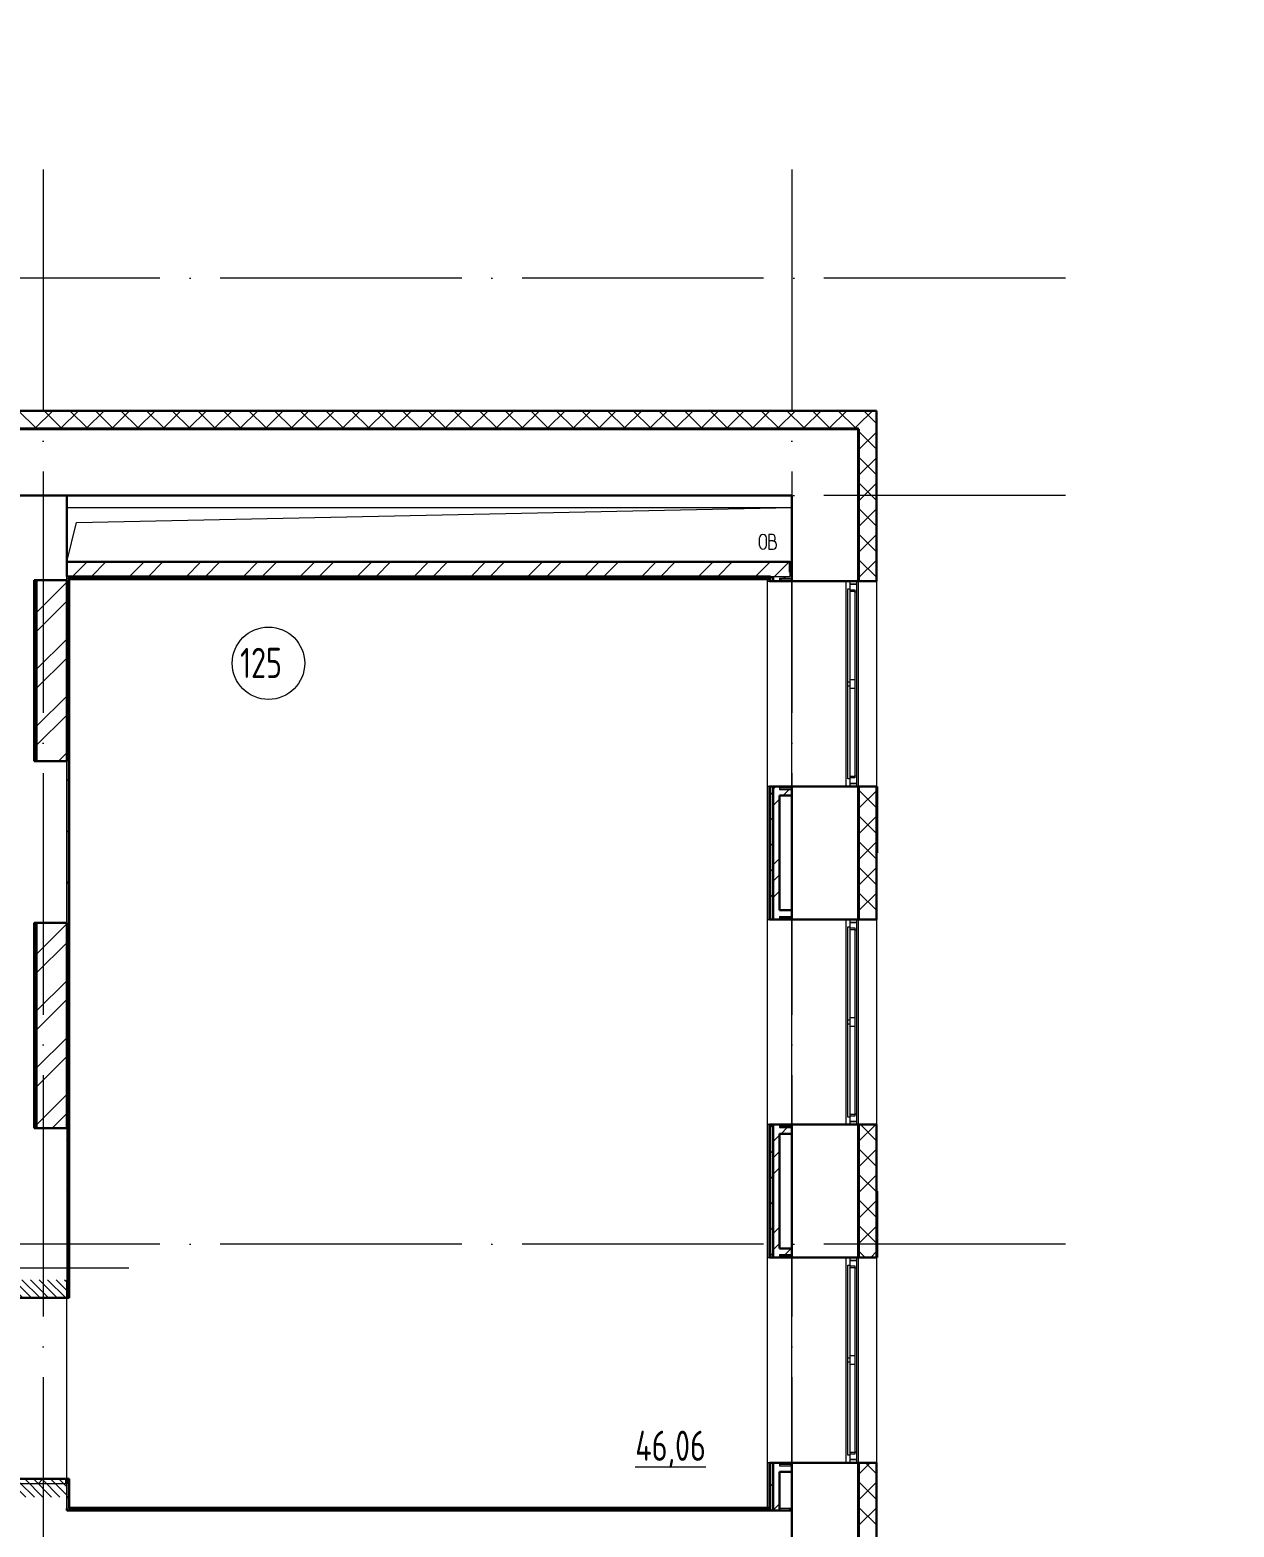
# Model space of a CAD drawing. Header units: millimetres. Extents: x -421858 to 614926, y -468665 to 141641.
# Drawn here: x -4168 to 5806, y -13885 to -1486 of the extents above; entities that cross this region are included whole.
import ezdxf

# ---------------------------------------------------------------- set-up
doc = ezdxf.new("R2010")
doc.units = ezdxf.units.MM
doc.linetypes.add('ADSK_Линия сетки', pattern=[25, 20, -2.5, 0, -2.5])
doc.linetypes.add('ADSK_Штриховая_ш2 п1_5', pattern=[4.5, 3, -1.5])
for name, color, linetype, lineweight in [('_ Окна', 7, 'Continuous', 9), ('A-_ANOTTEXT_T', 7, 'Continuous', 9), ('Двери', 252, 'Continuous', 9), ('Линии', 252, 'Continuous', 9), ('Марки помещений', 252, 'Continuous', 20), ('Ограждение', 252, 'Continuous', 9), ('Окна', 252, 'Continuous', 9), ('Оси', 252, 'Continuous', 9), ('Сантехника', 252, 'Continuous', 9), ('Стены внутренние', 7, 'Continuous', 18), ('Стены наружные', 7, 'Continuous', 18), ('Стены штриховка', 252, 'Continuous', 9)]:
    doc.layers.add(name, color=color, linetype=linetype, lineweight=lineweight)
doc.styles.add('GOST 2.304 type A_1', font='', dxfattribs={"height": 350})
doc.styles.add('GOST Common_3', font='', dxfattribs={"height": 3.5})
doc.styles.get('GOST 2.304 type A_1').set_extended_font_data('GOST 2.304 type A')
doc.styles.get('GOST Common_3').set_extended_font_data('GOST 2.304 type A')

# ---------------------------------------------------------------- blocks, each defined once
blk = doc.blocks.new('1 этаж')
at = {"layer": 'Двери', "lineweight": 18, "true_color": 0x636466}
h = blk.add_hatch(dxfattribs=at)
h.set_pattern_fill('FP_2', color=251, angle=90, style=0, pattern_type=2)
h.set_pattern_definition([(135, (-4057.8, -12861.73), (-35.3553, -35.3553), [])])
h.paths.add_polyline_path([(-4253, -13637), (-3863, -13637), (-3863, -13487), (-4253, -13487), (-4253, -13611)])
h.paths.add_polyline_path([(-4253, -11987), (-3863, -11987), (-3863, -11837), (-4253, -11837)])
at = {"color": 251, "lineweight": 18, "true_color": 0x636466}
for p, q in [((-3863, -5442), (2142, -5442)), ((-3781, -5564), (2142, -5442)), ((-3863, -5892), (-3781, -5564)), ((1875, -5756), (1875, -5693)), ((1932, -5756), (1932, -5693)), ((1982, -5665), (1952, -5665)), ((1952, -5665), (1952, -5785)), ((2006, -5698), (2006, -5688)), ((1986, -5718), (1952, -5718)), ((1952, -5785), (1989, -5785)), ((2016, -5758), (2016, -5748))]:
    blk.add_line(p, q, dxfattribs=at)
for centre, radius, start, end in [((1904, -5693), 28.7, 0, 180), ((1982, -5688), 23.3, 0, 90), ((1986, -5698), 20, 270, 0), ((1904, -5756), 28.7, 180, 0), ((1986, -5748), 30, 0, 90), ((1989, -5758), 26.7, 270, 0)]:
    blk.add_arc(centre, radius, start, end, dxfattribs=at)
at = {"layer": '_ Окна', "color": 251, "true_color": 0x636466}
for p, q in [((2624, -6052), (2624, -6077)), ((2682, -6077), (2682, -6052)), ((2624, -6077), (2682, -6077)), ((2624, -7727), (2624, -7752)), ((2682, -7727), (2624, -7727)), ((2682, -7752), (2682, -7727)), ((2624, -8852), (2624, -8877)), ((2624, -8877), (2682, -8877)), ((2682, -8877), (2682, -8852)), ((2624, -10527), (2624, -10552)), ((2682, -10527), (2624, -10527)), ((2682, -10552), (2682, -10527)), ((2624, -11652), (2624, -11677)), ((2682, -11677), (2682, -11652)), ((2624, -11677), (2682, -11677)), ((2624, -13327), (2624, -13352)), ((2682, -13327), (2624, -13327)), ((2682, -13352), (2682, -13327))]:
    blk.add_line(p, q, dxfattribs=at)
at = {"layer": '_ Окна', "color": 251, "lineweight": 18, "true_color": 0x636466}
for p, q in [((2682, -6077), (2624, -6077)), ((2624, -6077), (2624, -6115)), ((2624, -6123), (2665, -6123)), ((2665, -6123), (2665, -6135)), ((2665, -6141), (2682, -6136)), ((2682, -6136), (2682, -6077)), ((2665, -7681), (2624, -7681)), ((2682, -7667), (2665, -7663)), ((2665, -7669), (2665, -7681)), ((2682, -7727), (2682, -7667)), ((2624, -7689), (2624, -7727)), ((2624, -7727), (2682, -7727)), ((2682, -8877), (2624, -8877)), ((2624, -8877), (2624, -8915)), ((2624, -8923), (2665, -8923)), ((2665, -8923), (2665, -8935)), ((2682, -8936), (2682, -8877)), ((2665, -8941), (2682, -8936)), ((2665, -10481), (2624, -10481)), ((2624, -10489), (2624, -10527)), ((2624, -10527), (2682, -10527)), ((2682, -10467), (2665, -10463)), ((2665, -10469), (2665, -10481)), ((2682, -10527), (2682, -10467)), ((2682, -11677), (2624, -11677)), ((2624, -11677), (2624, -11715)), ((2624, -11723), (2665, -11723)), ((2665, -11723), (2665, -11735)), ((2665, -11741), (2682, -11736)), ((2682, -11736), (2682, -11677)), ((2682, -13267), (2665, -13263)), ((2682, -13327), (2682, -13267)), ((2665, -13281), (2624, -13281)), ((2624, -13289), (2624, -13327)), ((2624, -13327), (2682, -13327)), ((2665, -13269), (2665, -13281))]:
    blk.add_line(p, q, dxfattribs=at)
at = {"layer": 'Двери', "color": 251, "linetype": 'ADSK_Штриховая_ш2 п1_5', "true_color": 0x636466}
for p, q in [((-3863, -11987), (-3863, -11837)), ((-4253, -11987), (-3863, -11987)), ((-3863, -13487), (-4253, -13487)), ((-3863, -13637), (-3863, -13487))]:
    blk.add_line(p, q, dxfattribs=at)
at = {"layer": 'Линии', "color": 251, "lineweight": 18, "ltscale": 100, "true_color": 0x636466}
blk.add_line((-9068, -11737), (-3348, -11737), dxfattribs=at)
at = {"layer": 'Марки помещений', "color": 251, "true_color": 0x636466}
blk.add_circle((-2192, -6731), 300, dxfattribs=at)
at = {"layer": 'Ограждение', "color": 251, "true_color": 0x636466}
for p, q in [((-3843, -6032), (-3838, -6037)), ((-3838, -6037), (1942, -6037)), ((-3838, -11977), (-3838, -6037)), ((1942, -13727), (1942, -6032)), ((1942, -6052), (1957, -6052)), ((1942, -7752), (1942, -6052)), ((2142, -7752), (2142, -6052)), ((2592, -7752), (2592, -6052)), ((1957, -7752), (1942, -7752)), ((1942, -8852), (1957, -8852)), ((1942, -10552), (1942, -8852)), ((2142, -10552), (2142, -8852)), ((2592, -10552), (2592, -8852)), ((1957, -10552), (1942, -10552)), ((1942, -11652), (1957, -11652)), ((1942, -13352), (1942, -11652)), ((2142, -13352), (2142, -11652)), ((2592, -13352), (2592, -11652)), ((-3838, -11977), (-3843, -11977)), ((1957, -13352), (1942, -13352)), ((-3843, -13497), (-3838, -13497)), ((-3838, -13722), (-3838, -13497)), ((-3838, -13722), (-3843, -13727)), ((1942, -13722), (-3838, -13722)), ((2142, -13732), (2042, -13732))]:
    blk.add_line(p, q, dxfattribs=at)
at = {"layer": 'Окна', "color": 251, "true_color": 0x636466}
for p, q in [((2607, -6115), (2624, -6115)), ((2607, -6887), (2607, -6115)), ((2624, -6115), (2624, -6887)), ((2624, -6135), (2665, -6135)), ((2665, -6135), (2665, -6867)), ((2682, -7667), (2682, -6136)), ((2607, -6917), (2607, -6887)), ((2624, -6887), (2607, -6887)), ((2607, -6917), (2624, -6917)), ((2607, -7689), (2607, -6917)), ((2665, -6867), (2624, -6867)), ((2624, -6887), (2624, -6917)), ((2624, -6917), (2624, -7689)), ((2624, -6937), (2665, -6937)), ((2665, -6867), (2665, -6937)), ((2665, -6937), (2665, -7669)), ((2665, -7669), (2624, -7669)), ((2624, -7689), (2607, -7689)), ((2607, -8915), (2624, -8915)), ((2607, -9687), (2607, -8915)), ((2624, -8915), (2624, -9687)), ((2624, -8935), (2665, -8935)), ((2665, -8935), (2665, -9667)), ((2682, -10467), (2682, -8936)), ((2665, -9667), (2624, -9667)), ((2665, -9667), (2665, -9737)), ((2607, -9717), (2607, -9687)), ((2624, -9687), (2607, -9687)), ((2607, -9717), (2624, -9717)), ((2607, -10489), (2607, -9717)), ((2624, -9687), (2624, -9717)), ((2624, -9717), (2624, -10489)), ((2624, -9737), (2665, -9737)), ((2665, -9737), (2665, -10469)), ((2624, -10489), (2607, -10489)), ((2665, -10469), (2624, -10469)), ((2607, -11715), (2624, -11715)), ((2607, -12487), (2607, -11715)), ((2624, -11715), (2624, -12487)), ((2624, -11735), (2665, -11735)), ((2665, -11735), (2665, -12467)), ((2682, -13267), (2682, -11736)), ((2607, -12517), (2607, -12487)), ((2624, -12487), (2607, -12487)), ((2607, -12517), (2624, -12517)), ((2607, -13289), (2607, -12517)), ((2665, -12467), (2624, -12467)), ((2624, -12487), (2624, -12517)), ((2624, -12517), (2624, -13289)), ((2665, -12467), (2665, -12537)), ((2624, -12537), (2665, -12537)), ((2665, -12537), (2665, -13269)), ((2624, -13289), (2607, -13289)), ((2665, -13269), (2624, -13269))]:
    blk.add_line(p, q, dxfattribs=at)
at = {"layer": 'Оси', "color": 251, "linetype": 'ADSK_Линия сетки', "ltscale": 100, "true_color": 0x636466}
for p, q in [((-4058, -2642), (-4058, -33768)), ((2142, -2642), (2142, -33768)), ((4409, -3542), (-72530, -3542)), ((4409, -5342), (-72530, -5342)), ((4409, -11542), (-72530, -11542))]:
    blk.add_line(p, q, dxfattribs=at)
at = {"layer": 'Сантехника', "color": 251, "lineweight": 9, "true_color": 0x636466}
for radius, start, end in [(55, 58.1206, 81.0151), (42.7, 47.783, 75), (42.7, 285, 312.217), (55, 278.9849, 301.8794)]:
    blk.add_arc((-4141, -9015), radius, start, end, dxfattribs=at)
at = {"layer": 'Стены внутренние', "color": 251, "lineweight": 30, "true_color": 0x636466}
for p, q in [((2844, -4640), (-4508, -4640)), ((2844, -6052), (2844, -4640)), ((2692, -4792), (-4508, -4792)), ((2692, -6052), (2692, -4792)), ((2142, -5342), (-4253, -5342)), ((-3863, -5892), (-3863, -5342)), ((2142, -5342), (2142, -5977)), ((-4133, -6042), (-3863, -6042)), ((-4133, -7542), (-4133, -6042)), ((2142, -6052), (2692, -6052)), ((2702, -6052), (2844, -6052)), ((-3863, -7542), (-4133, -7542)), ((2692, -7752), (2142, -7752)), ((2692, -8852), (2692, -7752)), ((2844, -7752), (2702, -7752)), ((2844, -8852), (2844, -7752)), ((2142, -7827), (2142, -8777)), ((-4133, -8882), (-3863, -8882)), ((-4133, -10582), (-4133, -8882)), ((2142, -8852), (2692, -8852)), ((2702, -8852), (2844, -8852)), ((-3863, -10582), (-4133, -10582)), ((2692, -10552), (2142, -10552)), ((2142, -10627), (2142, -11577)), ((2692, -11652), (2692, -10552)), ((2844, -10552), (2702, -10552)), ((2844, -11652), (2844, -10552)), ((2142, -11652), (2692, -11652)), ((2702, -11652), (2844, -11652)), ((-4253, -11987), (-3863, -11987)), ((2692, -13352), (2142, -13352)), ((2692, -20692), (2692, -13352)), ((2844, -13352), (2702, -13352)), ((2844, -20844), (2844, -13352)), ((2142, -13427), (2142, -14352)), ((-3863, -13527), (-3868, -13527)), ((-3863, -13747), (-3863, -13732)), ((2142, -13747), (2042, -13747))]:
    blk.add_line(p, q, dxfattribs=at)
at = {"layer": 'Стены внутренние', "color": 251, "linetype": 'Continuous', "lineweight": 9, "true_color": 0x636466}
for p, q in [((-4120, -4782), (-4260, -4642)), ((-4121, -4782), (-3981, -4642)), ((-3908, -4782), (-4048, -4642)), ((-3909, -4782), (-3769, -4642)), ((-3695, -4782), (-3835, -4642)), ((-3746, -4642), (-3747, -4640)), ((-3697, -4782), (-3557, -4642)), ((-3483, -4782), (-3623, -4642)), ((-3485, -4782), (-3345, -4642)), ((-3271, -4782), (-3411, -4642)), ((-3273, -4782), (-3133, -4642)), ((-3059, -4782), (-3199, -4642)), ((-3060, -4782), (-2920, -4642)), ((-2847, -4782), (-2987, -4642)), ((-2848, -4782), (-2708, -4642)), ((-2635, -4782), (-2775, -4642)), ((-2773, -4640), (-2774, -4642)), ((-2690, -4642), (-2691, -4640)), ((-2636, -4782), (-2496, -4642)), ((-2423, -4782), (-2563, -4642)), ((-2424, -4782), (-2284, -4642)), ((-2211, -4782), (-2351, -4642)), ((-2212, -4782), (-2072, -4642)), ((-1998, -4782), (-2138, -4642)), ((-2000, -4782), (-1860, -4642)), ((-1786, -4782), (-1926, -4642)), ((-1869, -4642), (-1870, -4640)), ((-1788, -4782), (-1648, -4642)), ((-1574, -4782), (-1714, -4642)), ((-1576, -4782), (-1436, -4642)), ((-1362, -4782), (-1502, -4642)), ((-1365, -4640), (-1366, -4642)), ((-1363, -4782), (-1223, -4642)), ((-1150, -4782), (-1290, -4642)), ((-1282, -4642), (-1283, -4640)), ((-1151, -4782), (-1011, -4642)), ((-938, -4782), (-1078, -4642)), ((-939, -4782), (-799, -4642)), ((-726, -4782), (-866, -4642)), ((-727, -4782), (-587, -4642)), ((-513, -4782), (-653, -4642)), ((-515, -4782), (-375, -4642)), ((-301, -4782), (-441, -4642)), ((-303, -4782), (-163, -4642)), ((-89, -4782), (-229, -4642)), ((-91, -4782), (49, -4642)), ((123, -4782), (-17, -4642)), ((43, -4640), (42, -4642)), ((122, -4782), (262, -4642)), ((335, -4782), (195, -4642)), ((334, -4782), (474, -4642)), ((547, -4782), (407, -4642)), ((546, -4782), (686, -4642)), ((759, -4782), (619, -4642)), ((758, -4782), (898, -4642)), ((971, -4782), (831, -4642)), ((970, -4782), (1110, -4642)), ((1184, -4782), (1044, -4642)), ((1182, -4782), (1322, -4642)), ((1396, -4782), (1256, -4642)), ((1394, -4782), (1534, -4642)), ((1608, -4782), (1468, -4642)), ((1534, -4642), (1532, -4640)), ((1606, -4782), (1746, -4642)), ((1820, -4782), (1680, -4642)), ((1819, -4782), (1959, -4642)), ((2032, -4782), (1892, -4642)), ((2031, -4782), (2171, -4642)), ((2244, -4782), (2104, -4642)), ((2243, -4782), (2383, -4642)), ((2456, -4782), (2316, -4642)), ((2455, -4782), (2595, -4642)), ((2669, -4782), (2529, -4642)), ((2589, -4642), (2588, -4640)), ((2692, -4757), (2807, -4642)), ((2740, -4642), (2740, -4642)), ((2842, -4743), (2741, -4642)), ((2667, -4782), (2692, -4757)), ((2842, -4955), (2702, -4815)), ((2702, -4959), (2842, -4819)), ((2842, -4880), (2844, -4880)), ((2842, -5168), (2702, -5028)), ((2702, -5171), (2842, -5031)), ((2842, -5380), (2702, -5240)), ((2702, -5383), (2842, -5243)), ((2842, -5287), (2844, -5287)), ((2842, -5592), (2702, -5452)), ((2702, -5595), (2842, -5455)), ((2842, -5804), (2702, -5664)), ((2702, -5807), (2842, -5667)), ((2842, -5693), (2844, -5693)), ((2842, -6016), (2702, -5876)), ((2702, -6019), (2842, -5879)), ((2842, -5998), (2844, -5998)), ((2842, -7925), (2702, -7785)), ((2702, -7929), (2842, -7789)), ((2821, -7752), (2820, -7754)), ((2842, -7928), (2844, -7928)), ((2842, -8137), (2702, -7997)), ((2702, -8141), (2842, -8001)), ((2844, -8131), (2842, -8127)), ((2842, -8350), (2702, -8210)), ((2702, -8353), (2842, -8213)), ((2842, -8233), (2844, -8233)), ((2842, -8562), (2702, -8422)), ((2702, -8565), (2842, -8425)), ((2842, -8774), (2702, -8634)), ((2702, -8777), (2842, -8637)), ((2842, -8640), (2844, -8640)), ((2708, -8852), (2702, -8846)), ((2791, -8852), (2790, -8850)), ((2842, -8850), (2842, -8849)), ((2702, -10686), (2835, -10554)), ((2842, -10683), (2711, -10552)), ((2842, -10895), (2702, -10755)), ((2702, -10898), (2842, -10758)), ((2842, -10875), (2844, -10875)), ((2842, -11107), (2702, -10967)), ((2702, -11111), (2842, -10971)), ((2842, -11319), (2702, -11179)), ((2702, -11323), (2842, -11183)), ((2842, -11281), (2844, -11281)), ((2842, -11531), (2702, -11391)), ((2702, -11535), (2842, -11395)), ((2750, -11652), (2702, -11604)), ((2799, -11650), (2842, -11607)), ((2842, -11586), (2844, -11586)), ((2702, -13444), (2793, -13354)), ((2842, -13441), (2753, -13352)), ((2842, -13653), (2702, -13513)), ((2844, -13414), (2842, -13411)), ((2702, -13656), (2842, -13516)), ((2842, -13516), (2844, -13516)), ((2842, -13865), (2702, -13725)), ((2702, -13868), (2842, -13728)), ((2842, -13821), (2844, -13821))]:
    blk.add_line(p, q, dxfattribs=at)
at = {"layer": 'Стены внутренние', "color": 251, "true_color": 0x636466}
for p, q in [((-3863, -6042), (-3863, -6012)), ((2692, -6052), (2692, -7752)), ((2844, -6052), (2844, -7752)), ((-3863, -8882), (-3863, -7542)), ((2692, -8852), (2692, -10552)), ((2844, -8852), (2844, -10552)), ((2692, -11652), (2692, -13352)), ((2844, -11652), (2844, -13352)), ((-3863, -13487), (-3863, -11987)), ((-3868, -13527), (-4248, -13527)), ((-3863, -13732), (-3863, -13527))]:
    blk.add_line(p, q, dxfattribs=at)
at = {"layer": 'Стены наружные', "color": 251, "true_color": 0x636466}
for p, q in [((-6773, -4635), (-3943, -4635)), ((-3943, -4640), (-3943, -4635)), ((2142, -5892), (2127, -5892)), ((-3863, -10582), (-3863, -11987)), ((2127, -13739), (2127, -13732)), ((2127, -13739), (2142, -13739))]:
    blk.add_line(p, q, dxfattribs=at)
at = {"layer": 'Стены наружные', "color": 251, "linetype": 'Continuous', "lineweight": 9, "true_color": 0x636466}
for p, q in [((2702, -4802), (2692, -4802)), ((2702, -4902), (2692, -4902)), ((2702, -5002), (2692, -5002)), ((2702, -5102), (2692, -5102)), ((2702, -5202), (2692, -5202)), ((2702, -5302), (2692, -5302)), ((2702, -5402), (2692, -5402)), ((2702, -5502), (2692, -5502)), ((2702, -5602), (2692, -5602)), ((2702, -5702), (2692, -5702)), ((2702, -5802), (2692, -5802)), ((-3815, -6012), (-3695, -5892)), ((-3658, -6012), (-3538, -5892)), ((-3343, -6012), (-3223, -5892)), ((-3186, -6012), (-3066, -5892)), ((-2872, -6012), (-2752, -5892)), ((-2715, -6012), (-2595, -5892)), ((-2400, -6012), (-2280, -5892)), ((-2243, -6012), (-2123, -5892)), ((-1929, -6012), (-1809, -5892)), ((-1772, -6012), (-1652, -5892)), ((-1457, -6012), (-1337, -5892)), ((-1300, -6012), (-1180, -5892)), ((-986, -6012), (-866, -5892)), ((-829, -6012), (-709, -5892)), ((-514, -6012), (-394, -5892)), ((-357, -6012), (-237, -5892)), ((-43, -6012), (77, -5892)), ((114, -6012), (234, -5892)), ((428, -6012), (548, -5892)), ((586, -6012), (706, -5892)), ((900, -6012), (1020, -5892)), ((1057, -6012), (1177, -5892)), ((1371, -6012), (1491, -5892)), ((1529, -6012), (1649, -5892)), ((1843, -6012), (1963, -5892)), ((2000, -6012), (2120, -5892)), ((2702, -5902), (2692, -5902)), ((-4113, -6310), (-3863, -6060)), ((-3848, -6064), (-3843, -6059)), ((-3815, -6032), (-3810, -6027)), ((-3745, -6032), (-3740, -6027)), ((-3674, -6032), (-3669, -6027)), ((-3603, -6032), (-3598, -6027)), ((-3533, -6032), (-3528, -6027)), ((-3462, -6032), (-3457, -6027)), ((-3391, -6032), (-3386, -6027)), ((-3322, -6027), (-3322, -6012)), ((-3320, -6032), (-3315, -6027)), ((-3250, -6032), (-3245, -6027)), ((-3179, -6032), (-3174, -6027)), ((-3108, -6032), (-3103, -6027)), ((-3038, -6032), (-3033, -6027)), ((-2967, -6032), (-2962, -6027)), ((-2896, -6032), (-2891, -6027)), ((-2826, -6032), (-2821, -6027)), ((-2755, -6032), (-2750, -6027)), ((-2722, -6027), (-2722, -6012)), ((-2684, -6032), (-2679, -6027)), ((-2613, -6032), (-2608, -6027)), ((-2543, -6032), (-2538, -6027)), ((-2472, -6032), (-2467, -6027)), ((-2401, -6032), (-2396, -6027)), ((-2331, -6032), (-2326, -6027)), ((-2260, -6032), (-2255, -6027)), ((-2189, -6032), (-2184, -6027)), ((-2122, -6027), (-2122, -6012)), ((-2118, -6032), (-2113, -6027)), ((-2048, -6032), (-2043, -6027)), ((-1977, -6032), (-1972, -6027)), ((-1906, -6032), (-1901, -6027)), ((-1836, -6032), (-1831, -6027)), ((-1765, -6032), (-1760, -6027)), ((-1694, -6032), (-1689, -6027)), ((-1623, -6032), (-1618, -6027)), ((-1553, -6032), (-1548, -6027)), ((-1522, -6027), (-1522, -6012)), ((-1482, -6032), (-1477, -6027)), ((-1411, -6032), (-1406, -6027)), ((-1341, -6032), (-1336, -6027)), ((-1270, -6032), (-1265, -6027)), ((-1199, -6032), (-1194, -6027)), ((-1128, -6032), (-1123, -6027)), ((-1058, -6032), (-1053, -6027)), ((-987, -6032), (-982, -6027)), ((-922, -6027), (-922, -6012)), ((-916, -6032), (-911, -6027)), ((-846, -6032), (-841, -6027)), ((-775, -6032), (-770, -6027)), ((-704, -6032), (-699, -6027)), ((-633, -6032), (-628, -6027)), ((-563, -6032), (-558, -6027)), ((-492, -6032), (-487, -6027)), ((-421, -6032), (-416, -6027)), ((-351, -6032), (-346, -6027)), ((-322, -6027), (-322, -6012)), ((-280, -6032), (-275, -6027)), ((-209, -6032), (-204, -6027)), ((-138, -6032), (-133, -6027)), ((-68, -6032), (-63, -6027)), ((3, -6032), (8, -6027)), ((74, -6032), (79, -6027)), ((144, -6032), (149, -6027)), ((215, -6032), (220, -6027)), ((278, -6027), (278, -6012)), ((286, -6032), (291, -6027)), ((356, -6032), (361, -6027)), ((427, -6032), (432, -6027)), ((498, -6032), (503, -6027)), ((569, -6032), (574, -6027)), ((639, -6032), (644, -6027)), ((710, -6032), (715, -6027)), ((781, -6032), (786, -6027)), ((851, -6032), (856, -6027)), ((878, -6027), (878, -6012)), ((922, -6032), (927, -6027)), ((993, -6032), (998, -6027)), ((1064, -6032), (1069, -6027)), ((1134, -6032), (1139, -6027)), ((1205, -6032), (1210, -6027)), ((1276, -6032), (1281, -6027)), ((1346, -6032), (1351, -6027)), ((1417, -6032), (1422, -6027)), ((1478, -6027), (1478, -6012)), ((1488, -6032), (1493, -6027)), ((1559, -6032), (1564, -6027)), ((1629, -6032), (1634, -6027)), ((1700, -6032), (1705, -6027)), ((1771, -6032), (1776, -6027)), ((1841, -6032), (1846, -6027)), ((1912, -6032), (1917, -6027)), ((2042, -6043), (2046, -6039)), ((2046, -6039), (2059, -6027)), ((2075, -6027), (2090, -6012)), ((2702, -6002), (2692, -6002)), ((-3848, -6135), (-3843, -6130)), ((-4113, -6467), (-3863, -6217)), ((-3848, -6205), (-3843, -6200)), ((-3848, -6276), (-3843, -6271)), ((-3863, -6433), (-3848, -6418)), ((-3848, -6347), (-3843, -6342)), ((-3848, -6418), (-3843, -6413)), ((-4113, -6781), (-3863, -6531)), ((-3848, -6488), (-3843, -6483)), ((-3848, -6559), (-3843, -6554)), ((-4113, -6938), (-3863, -6688)), ((-3848, -6630), (-3843, -6625)), ((-3848, -6700), (-3843, -6695)), ((-3848, -6771), (-3843, -6766)), ((-3863, -6857), (-3848, -6842)), ((-3848, -6842), (-3843, -6837)), ((-3848, -6913), (-3843, -6908)), ((-4113, -7253), (-3863, -7003)), ((-3848, -6983), (-3843, -6978)), ((-3848, -7054), (-3843, -7049)), ((-4113, -7410), (-3863, -7160)), ((-3848, -7125), (-3843, -7120)), ((-3848, -7195), (-3843, -7190)), ((-3863, -7281), (-3848, -7266)), ((-3848, -7266), (-3843, -7261)), ((-3848, -7337), (-3843, -7332)), ((-3848, -7408), (-3843, -7403)), ((-3930, -7542), (-3863, -7474)), ((-3848, -7478), (-3843, -7473)), ((-3848, -7549), (-3843, -7544)), ((-3848, -7620), (-3843, -7615)), ((-3848, -7690), (-3843, -7685)), ((-3863, -7705), (-3848, -7690)), ((-3848, -7761), (-3843, -7756)), ((1957, -7754), (1960, -7752)), ((1967, -7815), (1980, -7803)), ((1980, -7803), (1992, -7790)), ((1992, -7771), (2011, -7752)), ((2071, -7827), (2121, -7777)), ((2702, -7802), (2692, -7802)), ((-3848, -7832), (-3843, -7827)), ((-3848, -7903), (-3843, -7898)), ((1957, -7825), (1962, -7820)), ((1957, -7896), (1962, -7891)), ((1962, -7820), (1967, -7815)), ((1992, -7906), (2042, -7856)), ((2702, -7902), (2692, -7902)), ((2844, -7928), (2849, -7928)), ((2849, -7907), (2847, -7910)), ((-3848, -7973), (-3843, -7968)), ((-3848, -8044), (-3843, -8039)), ((1957, -7967), (1962, -7962)), ((1957, -8037), (1962, -8032)), ((1967, -8027), (1980, -8015)), ((1980, -8015), (1992, -8002)), ((2702, -8002), (2692, -8002)), ((-3863, -8130), (-3848, -8115)), ((-3848, -8115), (-3843, -8110)), ((-3848, -8185), (-3843, -8180)), ((1957, -8108), (1962, -8103)), ((1957, -8179), (1962, -8174)), ((2702, -8102), (2692, -8102)), ((2849, -8140), (2844, -8131)), ((-3848, -8256), (-3843, -8251)), ((1957, -8249), (1962, -8244)), ((1962, -8244), (1967, -8239)), ((1967, -8239), (1980, -8227)), ((1980, -8227), (1992, -8214)), ((2702, -8202), (2692, -8202)), ((2702, -8302), (2692, -8302)), ((2844, -8233), (2849, -8233)), ((-3848, -8327), (-3843, -8322)), ((-3848, -8398), (-3843, -8393)), ((1957, -8320), (1962, -8315)), ((1957, -8391), (1962, -8386)), ((1980, -8439), (1992, -8427)), ((1992, -8399), (2042, -8349)), ((2702, -8402), (2692, -8402)), ((-3863, -8554), (-3848, -8539)), ((-3848, -8468), (-3843, -8463)), ((-3848, -8539), (-3843, -8534)), ((1957, -8462), (1962, -8457)), ((1957, -8532), (1962, -8527)), ((1967, -8452), (1980, -8439)), ((1992, -8534), (2042, -8484)), ((2702, -8502), (2692, -8502)), ((-3848, -8610), (-3843, -8605)), ((-3848, -8680), (-3843, -8675)), ((1957, -8603), (1962, -8598)), ((1957, -8674), (1962, -8669)), ((1962, -8669), (1967, -8664)), ((1967, -8664), (1980, -8651)), ((1980, -8651), (1992, -8639)), ((1992, -8669), (2042, -8619)), ((2702, -8602), (2692, -8602)), ((-3848, -8751), (-3843, -8746)), ((1957, -8744), (1962, -8739)), ((2702, -8702), (2692, -8702)), ((2702, -8802), (2692, -8802)), ((-4113, -9139), (-3863, -8889)), ((-3848, -8822), (-3843, -8817)), ((-3848, -8893), (-3843, -8888)), ((1957, -8815), (1962, -8810)), ((1991, -8852), (1992, -8851)), ((-4113, -9296), (-3863, -9046)), ((-3863, -8978), (-3848, -8963)), ((-3848, -8963), (-3843, -8958)), ((-3848, -9034), (-3843, -9029)), ((-3848, -9105), (-3843, -9100)), ((-3848, -9175), (-3843, -9170)), ((-3848, -9246), (-3843, -9241)), ((-4113, -9610), (-3863, -9360)), ((-3863, -9402), (-3848, -9387)), ((-3848, -9317), (-3843, -9312)), ((-3848, -9387), (-3843, -9382)), ((-4113, -9767), (-3863, -9517)), ((-3848, -9458), (-3843, -9453)), ((-3848, -9529), (-3843, -9524)), ((-3848, -9600), (-3843, -9595)), ((-3848, -9670), (-3843, -9665)), ((-3848, -9741), (-3843, -9736)), ((-4113, -10082), (-3863, -9832)), ((-3863, -9827), (-3848, -9812)), ((-3848, -9812), (-3843, -9807)), ((-3848, -9882), (-3843, -9877)), ((-4113, -10239), (-3863, -9989)), ((-3848, -9953), (-3843, -9948)), ((-3848, -10024), (-3843, -10019)), ((-3848, -10095), (-3843, -10090)), ((-3848, -10165), (-3843, -10160)), ((-3863, -10251), (-3848, -10236)), ((-3848, -10236), (-3843, -10231)), ((-4113, -10553), (-3863, -10303)), ((-3848, -10307), (-3843, -10302)), ((-3848, -10377), (-3843, -10372)), ((-3984, -10582), (-3863, -10460)), ((-3848, -10448), (-3843, -10443)), ((-3848, -10519), (-3843, -10514)), ((-3863, -10675), (-3848, -10660)), ((-3848, -10590), (-3843, -10585)), ((-3848, -10660), (-3843, -10655)), ((1957, -10583), (1962, -10578)), ((1957, -10654), (1962, -10649)), ((1967, -10573), (1980, -10560)), ((1980, -10560), (1988, -10552)), ((1992, -10689), (2042, -10639)), ((2054, -10627), (2104, -10577)), ((2702, -10602), (2692, -10602)), ((-3848, -10731), (-3843, -10726)), ((1957, -10724), (1962, -10719)), ((1962, -10790), (1967, -10785)), ((1967, -10785), (1980, -10772)), ((1980, -10772), (1992, -10760)), ((1992, -10824), (2042, -10774)), ((2702, -10702), (2692, -10702)), ((-3848, -10802), (-3843, -10797)), ((-3848, -10872), (-3843, -10867)), ((1957, -10795), (1962, -10790)), ((1957, -10866), (1962, -10861)), ((1992, -10959), (2042, -10909)), ((2702, -10802), (2692, -10802)), ((2702, -10902), (2692, -10902)), ((-3848, -10943), (-3843, -10938)), ((-3848, -11014), (-3843, -11009)), ((1957, -10936), (1962, -10931)), ((1957, -11007), (1962, -11002)), ((1967, -10997), (1980, -10985)), ((1980, -10985), (1992, -10972)), ((2702, -11002), (2692, -11002)), ((-3863, -11100), (-3848, -11085)), ((-3848, -11085), (-3843, -11080)), ((-3848, -11155), (-3843, -11150)), ((1957, -11078), (1962, -11073)), ((1957, -11149), (1962, -11144)), ((2702, -11102), (2692, -11102)), ((-3848, -11226), (-3843, -11221)), ((1957, -11219), (1962, -11214)), ((1962, -11214), (1967, -11209)), ((1967, -11209), (1980, -11197)), ((1980, -11197), (1992, -11184)), ((2702, -11202), (2692, -11202)), ((2844, -11281), (2849, -11281)), ((-3848, -11297), (-3843, -11292)), ((-3848, -11367), (-3843, -11362)), ((1957, -11290), (1962, -11285)), ((1957, -11361), (1962, -11356)), ((1980, -11409), (1992, -11396)), ((1992, -11452), (2042, -11402)), ((2702, -11302), (2692, -11302)), ((2702, -11402), (2692, -11402)), ((-3863, -11524), (-3848, -11509)), ((-3848, -11438), (-3843, -11433)), ((-3848, -11509), (-3843, -11504)), ((1957, -11431), (1962, -11426)), ((1957, -11502), (1962, -11497)), ((1967, -11421), (1980, -11409)), ((2702, -11502), (2692, -11502)), ((-3848, -11580), (-3843, -11575)), ((-3848, -11650), (-3843, -11645)), ((1957, -11573), (1962, -11568)), ((1957, -11643), (1962, -11638)), ((1962, -11638), (1967, -11633)), ((1967, -11633), (1980, -11621)), ((1980, -11621), (1992, -11608)), ((1992, -11587), (2042, -11537)), ((2088, -11627), (2138, -11577)), ((2702, -11602), (2692, -11602)), ((2844, -11586), (2849, -11586)), ((-3848, -11721), (-3843, -11716)), ((-3848, -11792), (-3843, -11787)), ((-3848, -11862), (-3843, -11857)), ((-3863, -11948), (-3848, -11933)), ((-3848, -11933), (-3843, -11928)), ((2133, -13377), (2142, -13368)), ((-4101, -13527), (-4061, -13487)), ((-3848, -13489), (-3846, -13487)), ((1957, -13411), (1962, -13406)), ((1957, -13482), (1962, -13477)), ((2702, -13402), (2692, -13402)), ((2702, -13502), (2692, -13502)), ((-3863, -13645), (-3848, -13630)), ((-3848, -13559), (-3843, -13554)), ((-3848, -13630), (-3843, -13625)), ((1957, -13553), (1962, -13548)), ((1957, -13623), (1962, -13618)), ((1967, -13543), (1980, -13530)), ((1980, -13530), (1992, -13518)), ((2702, -13602), (2692, -13602)), ((-3848, -13701), (-3843, -13696)), ((-3808, -13732), (-3803, -13727)), ((-3737, -13732), (-3732, -13727)), ((-3667, -13732), (-3662, -13727)), ((-3596, -13732), (-3591, -13727)), ((-3540, -13747), (-3525, -13732)), ((-3525, -13732), (-3520, -13727)), ((-3454, -13732), (-3449, -13727)), ((-3384, -13732), (-3379, -13727)), ((-3313, -13732), (-3308, -13727)), ((-3242, -13732), (-3237, -13727)), ((-3172, -13732), (-3167, -13727)), ((-3116, -13747), (-3101, -13732)), ((-3101, -13732), (-3096, -13727)), ((-3030, -13732), (-3025, -13727)), ((-2959, -13732), (-2954, -13727)), ((-2889, -13732), (-2884, -13727)), ((-2818, -13732), (-2813, -13727)), ((-2747, -13732), (-2742, -13727)), ((-2692, -13747), (-2677, -13732)), ((-2677, -13732), (-2672, -13727)), ((-2606, -13732), (-2601, -13727)), ((-2535, -13732), (-2530, -13727)), ((-2464, -13732), (-2459, -13727)), ((-2394, -13732), (-2389, -13727)), ((-2323, -13732), (-2318, -13727)), ((-2267, -13747), (-2252, -13732)), ((-2252, -13732), (-2247, -13727)), ((-2182, -13732), (-2177, -13727)), ((-2111, -13732), (-2106, -13727)), ((-2040, -13732), (-2035, -13727)), ((-1970, -13732), (-1965, -13727)), ((-1899, -13732), (-1894, -13727)), ((-1843, -13747), (-1828, -13732)), ((-1828, -13732), (-1823, -13727)), ((-1757, -13732), (-1752, -13727)), ((-1687, -13732), (-1682, -13727)), ((-1616, -13732), (-1611, -13727)), ((-1545, -13732), (-1540, -13727)), ((-1475, -13732), (-1470, -13727)), ((-1419, -13747), (-1404, -13732)), ((-1404, -13732), (-1399, -13727)), ((-1333, -13732), (-1328, -13727)), ((-1262, -13732), (-1257, -13727)), ((-1192, -13732), (-1187, -13727)), ((-1121, -13732), (-1116, -13727)), ((-1050, -13732), (-1045, -13727)), ((-995, -13747), (-980, -13732)), ((-980, -13732), (-975, -13727)), ((-909, -13732), (-904, -13727)), ((-838, -13732), (-833, -13727)), ((-767, -13732), (-762, -13727)), ((-697, -13732), (-692, -13727)), ((-626, -13732), (-621, -13727)), ((-570, -13747), (-555, -13732)), ((-555, -13732), (-550, -13727)), ((-485, -13732), (-480, -13727)), ((-414, -13732), (-409, -13727)), ((-343, -13732), (-338, -13727)), ((-272, -13732), (-267, -13727)), ((-202, -13732), (-197, -13727)), ((-146, -13747), (-131, -13732)), ((-131, -13732), (-126, -13727)), ((-60, -13732), (-55, -13727)), ((10, -13732), (15, -13727)), ((81, -13732), (86, -13727)), ((152, -13732), (157, -13727)), ((223, -13732), (228, -13727)), ((278, -13747), (293, -13732)), ((293, -13732), (298, -13727)), ((364, -13732), (369, -13727)), ((435, -13732), (440, -13727)), ((505, -13732), (510, -13727)), ((576, -13732), (581, -13727)), ((647, -13732), (652, -13727)), ((702, -13747), (717, -13732)), ((717, -13732), (722, -13727)), ((788, -13732), (793, -13727)), ((859, -13732), (864, -13727)), ((930, -13732), (935, -13727)), ((1000, -13732), (1005, -13727)), ((1071, -13732), (1076, -13727)), ((1127, -13747), (1142, -13732)), ((1142, -13732), (1147, -13727)), ((1212, -13732), (1217, -13727)), ((1283, -13732), (1288, -13727)), ((1354, -13732), (1359, -13727)), ((1425, -13732), (1430, -13727)), ((1495, -13732), (1500, -13727)), ((1551, -13747), (1566, -13732)), ((1566, -13732), (1571, -13727)), ((1637, -13732), (1642, -13727)), ((1707, -13732), (1712, -13727)), ((1778, -13732), (1783, -13727)), ((1849, -13732), (1854, -13727)), ((1920, -13732), (1925, -13727)), ((1957, -13694), (1962, -13689)), ((1975, -13747), (1980, -13742)), ((1980, -13742), (1992, -13730)), ((1992, -13742), (2042, -13692)), ((2702, -13702), (2692, -13702)), ((2702, -13802), (2692, -13802))]:
    blk.add_line(p, q, dxfattribs=at)
at = {"layer": 'Стены наружные', "color": 251, "lineweight": 30, "true_color": 0x636466}
for p, q in [((2127, -5892), (-3863, -5892)), ((-3863, -5892), (-3863, -6012)), ((2127, -5977), (2127, -5892)), ((-4113, -6042), (-4113, -7542)), ((1967, -6012), (-3863, -6012)), ((-3863, -7542), (-3863, -6042)), ((-3848, -6027), (1962, -6027)), ((-3848, -6032), (-3848, -6027)), ((-3843, -6032), (1957, -6032)), ((-3843, -11987), (-3843, -6032)), ((1957, -6032), (1957, -6052)), ((1957, -6052), (2142, -6052)), ((1962, -6027), (1962, -6032)), ((1967, -6027), (1967, -6012)), ((2142, -5977), (2127, -5977)), ((2142, -6052), (2142, -5977)), ((2692, -6052), (2702, -6052)), ((2142, -7752), (1957, -7752)), ((1957, -7752), (1957, -8852)), ((2142, -7827), (2142, -7752)), ((2702, -7752), (2692, -7752)), ((2849, -7752), (2844, -7752)), ((2849, -8302), (2849, -7752)), ((2042, -8777), (2042, -7827)), ((2042, -7827), (2142, -7827)), ((2844, -8302), (2849, -8302)), ((2142, -8777), (2042, -8777)), ((2142, -8852), (2142, -8777)), ((-4113, -8882), (-4113, -10582)), ((-3863, -10582), (-3863, -8882)), ((1957, -8852), (2142, -8852)), ((2692, -8852), (2702, -8852)), ((2142, -10552), (1957, -10552)), ((1957, -10552), (1957, -11652)), ((2042, -11577), (2042, -10627)), ((2042, -10627), (2142, -10627)), ((2142, -10627), (2142, -10552)), ((2702, -10552), (2692, -10552)), ((2844, -11102), (2844, -11652)), ((2849, -11102), (2844, -11102)), ((2849, -11652), (2849, -11102)), ((1957, -11652), (2142, -11652)), ((2142, -11577), (2042, -11577)), ((2142, -11652), (2142, -11577)), ((2692, -11652), (2702, -11652)), ((2844, -11652), (2849, -11652)), ((-3863, -11987), (-3843, -11987)), ((2142, -13352), (1957, -13352)), ((1957, -13352), (1957, -13727)), ((2142, -13427), (2142, -13352)), ((2702, -13352), (2692, -13352)), ((-3868, -13487), (-4248, -13487)), ((-3868, -13527), (-3868, -13487)), ((-3863, -13487), (-3863, -13527)), ((-3843, -13487), (-3863, -13487)), ((-3843, -13727), (-3843, -13487)), ((2042, -13747), (2042, -13427)), ((2042, -13427), (2142, -13427)), ((-3863, -13747), (2042, -13747)), ((1962, -13732), (-3848, -13732)), ((1957, -13727), (-3843, -13727)), ((1962, -13727), (1962, -13732))]:
    blk.add_line(p, q, dxfattribs=at)
at = {"layer": 'Стены штриховка', "color": 251, "true_color": 0x636466}
for p, q in [((2844, -4642), (-4506, -4642)), ((2842, -6050), (2842, -4640)), ((-4508, -4782), (2692, -4782)), ((2692, -4782), (2692, -4792)), ((2692, -4792), (2702, -4792)), ((2702, -4792), (2702, -6052)), ((-3848, -6012), (-3848, -6027)), ((-3848, -11987), (-3848, -6032)), ((1967, -6027), (1962, -6027)), ((1962, -6032), (1962, -6052)), ((1967, -6012), (2127, -6012)), ((1967, -6052), (1967, -6027)), ((1980, -6012), (1980, -6052)), ((1992, -6012), (1992, -6052)), ((2042, -6027), (2142, -6027)), ((2042, -6027), (2042, -6052)), ((2042, -6039), (2142, -6039)), ((2127, -5977), (2127, -6012)), ((2768, -6050), (2768, -6052)), ((2768, -6050), (2842, -6050)), ((1962, -7752), (1962, -8852)), ((1967, -8852), (1967, -7752)), ((1980, -7752), (1980, -8852)), ((1992, -7752), (1992, -8852)), ((2042, -7752), (2042, -7777)), ((2042, -7764), (2142, -7764)), ((2042, -7777), (2142, -7777)), ((2702, -7752), (2702, -8852)), ((2768, -7752), (2768, -7754)), ((2842, -7754), (2768, -7754)), ((2842, -8850), (2842, -7754)), ((2042, -8827), (2142, -8827)), ((2042, -8827), (2042, -8852)), ((2042, -8839), (2142, -8839)), ((2768, -8850), (2768, -8852)), ((2768, -8850), (2842, -8850)), ((1962, -10552), (1962, -11652)), ((1967, -11652), (1967, -10552)), ((1980, -10552), (1980, -11652)), ((1992, -10552), (1992, -11652)), ((2042, -10552), (2042, -10577)), ((2042, -10564), (2142, -10564)), ((2042, -10577), (2142, -10577)), ((2702, -10552), (2702, -11652)), ((2768, -10552), (2768, -10554)), ((2842, -10554), (2768, -10554)), ((2842, -11650), (2842, -10554)), ((2042, -11627), (2142, -11627)), ((2042, -11627), (2042, -11652)), ((2042, -11639), (2142, -11639)), ((2768, -11650), (2768, -11652)), ((2768, -11650), (2842, -11650)), ((1962, -13352), (1962, -13727)), ((1967, -13747), (1967, -13352)), ((1980, -13352), (1980, -13747)), ((1992, -13352), (1992, -13747)), ((2042, -13352), (2042, -13377)), ((2042, -13364), (2142, -13364)), ((2042, -13377), (2142, -13377)), ((2702, -13352), (2702, -20692)), ((2768, -13352), (2768, -13354)), ((2842, -13354), (2768, -13354)), ((2842, -20844), (2842, -13354)), ((-3848, -13732), (-3848, -13487))]:
    blk.add_line(p, q, dxfattribs=at)
at = {"layer": 'Марки помещений', "color": 251, "true_color": 0x636466, "style": 'GOST Common_3', "width": 0.9}
for s, p in [('125', (-2427, -6853)), ('%%U46,06', (846, -13337))]:
    blk.add_text(s, height=250, dxfattribs=at).set_placement(p)

msp = doc.modelspace()

# ---------------------------------------------------------------- block references
msp.add_blockref('1 этаж', (0, 0))

# ---------------------------------------------------------------- texts
at = {"layer": 'A-_ANOTTEXT_T', "insert": (5806, -1486), "char_height": 350, "width": 168.35, "attachment_point": 1, "style": 'GOST 2.304 type A_1'}
msp.add_mtext('\\fGOST 2.304 type A|b0|i0|c204|p34|; ', dxfattribs=at)
at = {"layer": 'A-_ANOTTEXT_T', "color": 1, "char_height": 350, "width": 168.35, "attachment_point": 1, "style": 'GOST 2.304 type A_1'}
for insert in [(3625, -12165), (4861, -12165), (1991, -12701), (3995, -12701)]:
    msp.add_mtext('\\fGOST 2.304 type A|b0|i0|c204|p34|; ', dxfattribs=dict(at, insert=insert))

doc.saveas('drawing.dxf')
